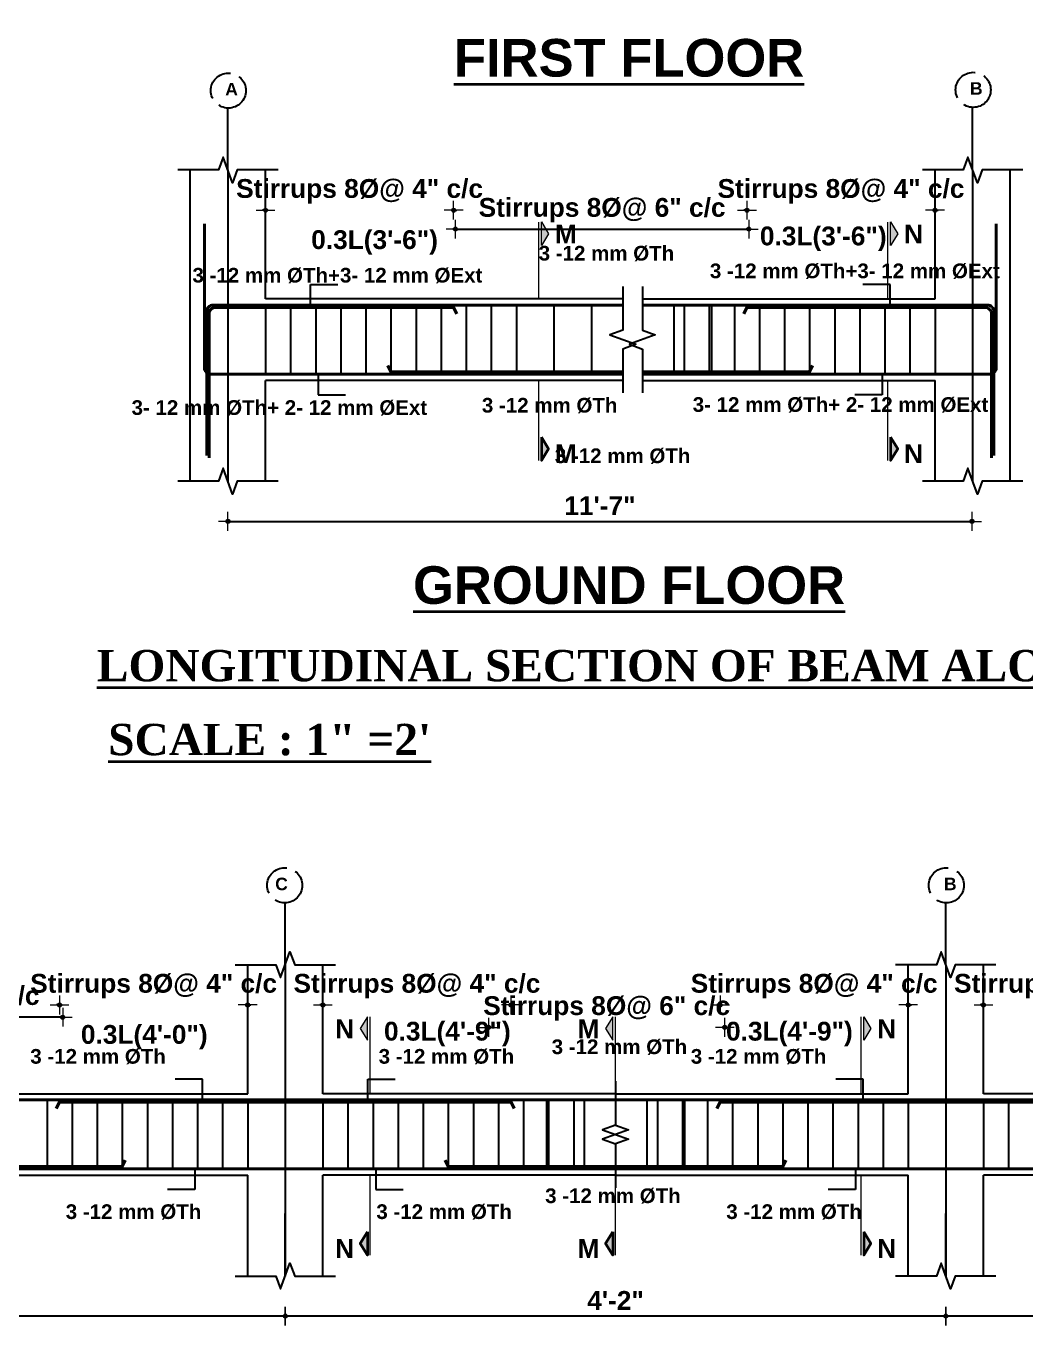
# Model space of a CAD drawing. Header units: inches. Extents: x -12071822 to 12321209, y -1222525 to 1319227.
# Drawn here: x 128722.5 to 129041.3, y 49155.5 to 49576 of the extents above; entities that cross this region are included whole.
import ezdxf
from ezdxf.enums import TextEntityAlignment as Align

# ---------------------------------------------------------------- set-up
doc = ezdxf.new("R2010")
doc.units = ezdxf.units.IN
doc.header["$MEASUREMENT"] = 0
doc.header["$PDMODE"] = 35
doc.linetypes.add('ACAD_ISO02W100', pattern=[15, 12, -3])
for name, color, linetype, lineweight in [('BAR', 5, 'Continuous', 40), ('Dimension', 130, 'Continuous', 9), ('Hatch', 9, 'Continuous', 9), ('HATCH1', 4, 'ACAD_ISO02W100', 13), ('TEXT', 255, 'Continuous', 35), ('Windows', 151, 'Continuous', 15)]:
    doc.layers.add(name, color=color, linetype=linetype, lineweight=lineweight)
doc.layers.add('STIRRUP', color=10, linetype='Continuous')
doc.styles.add('1.8 str', font='times.ttf', dxfattribs={"width": 0.8, "height": 6})
doc.styles.add('STYLE1', font='arialbd.ttf')
doc.dimstyles.new('1.4', dxfattribs={"dimscale": 0, "dimtxt": 6, "dimasz": 0.5, "dimexe": 2, "dimexo": 9, "dimgap": 2, "dimtad": 1, "dimdec": 0, "dimlfac": 0.5, "dimzin": 3, "dimdsep": 46, "dimlunit": 4, "dimtxsty": '1.8 str', "dimblk": 'DIM', "dimcen": 3, "dimdle": 3, "dimse1": 1, "dimse2": 1, "dimclrd": 256, "dimclre": 256, "dimclrt": 7, "dimadec": 1, "dimazin": 2, "dimtfac": 1, "dimtdec": 0, "dimtix": 1, "dimtofl": 0, "dimtmove": 2, "dimatfit": 3, "dimldrblk": 'ARROW', "dimfxl": 2, "dimfrac": 2, "dimtolj": 2, "dimtzin": 0, "dimarcsym": 0})

# ---------------------------------------------------------------- blocks, each defined once
blk = doc.blocks.new('DIM')
at = {"layer": 'Dimension'}
h = blk.add_hatch(color=256, dxfattribs=at)
h.paths.add_polyline_path([(0, 1.28), (0, 0), (1.28, 0, 0.414214)])
h.paths.add_polyline_path([(1.28, 0), (0, 0), (0, -1.28, 0.414214)])
h.paths.add_polyline_path([(0, 0), (-1.28, 0, 0.414214), (0, -1.28)])
h.paths.add_polyline_path([(0, 1.28, 0.414214), (-1.28, 0), (0, 0)])
for p, q in [((-6, 0), (6, 0)), ((0, 6), (0, -6))]:
    blk.add_line(p, q, dxfattribs=at)
blk.add_circle((0, 0), 1.28, dxfattribs=at)
blk = doc.blocks.new('*D2326')
at = {"layer": 'Defpoints', "color": 0, "ltscale": 10, "transparency": 16777216}
for p in [(128798.8, 49517.3), (128798.8, 49503.76), (128858.8, 49486.24)]:
    blk.add_point(p, dxfattribs=at)
at = {"layer": 'Dimension', "lineweight": -2, "ltscale": 10, "transparency": 16777216}
for p, q in [((128798.3, 49517.3), (128797.8, 49517.3)), ((128859.3, 49517.3), (128859.8, 49517.3))]:
    blk.add_line(p, q, dxfattribs=at)
at = {"layer": 'Dimension', "lineweight": -2, "ltscale": 10, "transparency": 16777216, "xscale": 0.5, "yscale": 0.5, "zscale": 0.5}
blk.add_blockref('DIM', (128798.8, 49517.3), dxfattribs=at)
at = {"layer": 'Dimension', "lineweight": -2, "ltscale": 10, "transparency": 16777216, "xscale": 0.5, "yscale": 0.5, "zscale": 0.5, "rotation": 180}
blk.add_blockref('DIM', (128858.8, 49517.3), dxfattribs=at)
at = {"layer": 'Dimension', "color": 7, "ltscale": 10, "transparency": 16777216, "insert": (128828.8, 49523.33), "char_height": 6, "attachment_point": 5, "style": 'STYLE1'}
blk.add_mtext('\\A2;Stirrups 8%%C@ 4" c/c', dxfattribs=at)
blk = doc.blocks.new('ARROW')
at = {"layer": 'Hatch'}
h = blk.add_hatch(color=256, dxfattribs=at)
h.dxf.hatch_style = 1
h.paths.add_polyline_path([(12191115.76, -1270860.08), (12191485.38, -1270660.08), (12191115.76, -1270660.08)])
for p, q in [((12191115.76, -1270860.08), (12191115.76, -1270060.08)), ((12191015.76, -1270160.08), (12196382.95, -1270160.08)), ((12191485.38, -1270660.08), (12190746.15, -1270660.08)), ((12190746.15, -1270660.08), (12191115.76, -1270860.08)), ((12191485.38, -1270660.08), (12191115.76, -1270860.08))]:
    blk.add_line(p, q, dxfattribs=at)
blk = doc.blocks.new('*D2327')
at = {"layer": 'Defpoints', "color": 0, "ltscale": 10, "transparency": 16777216}
for p in [(129012.36, 49517.3), (129012.36, 49503.76), (128952.36, 49486.24)]:
    blk.add_point(p, dxfattribs=at)
at = {"layer": 'Dimension', "lineweight": -2, "ltscale": 10, "transparency": 16777216}
for p, q in [((128951.86, 49517.3), (128951.36, 49517.3)), ((129012.86, 49517.3), (129013.36, 49517.3))]:
    blk.add_line(p, q, dxfattribs=at)
at = {"layer": 'Dimension', "lineweight": -2, "ltscale": 10, "transparency": 16777216, "xscale": 0.5, "yscale": 0.5, "zscale": 0.5}
blk.add_blockref('DIM', (128952.36, 49517.3), dxfattribs=at)
at = {"layer": 'Dimension', "lineweight": -2, "ltscale": 10, "transparency": 16777216, "xscale": 0.5, "yscale": 0.5, "zscale": 0.5, "rotation": 180}
blk.add_blockref('DIM', (129012.36, 49517.3), dxfattribs=at)
at = {"layer": 'Dimension', "color": 7, "ltscale": 10, "transparency": 16777216, "insert": (128982.36, 49523.33), "char_height": 6, "attachment_point": 5, "style": 'STYLE1'}
blk.add_mtext('\\A2;Stirrups 8%%C@ 4" c/c', dxfattribs=at)
blk = doc.blocks.new('*D2328')
at = {"layer": 'Defpoints', "color": 0, "ltscale": 10, "transparency": 16777216}
for p in [(128952.95, 49511.27), (128859.38, 49479.84), (128952.95, 49479.84)]:
    blk.add_point(p, dxfattribs=at)
at = {"layer": 'Dimension', "lineweight": -2, "ltscale": 10, "transparency": 16777216}
blk.add_line((128859.88, 49511.27), (128952.45, 49511.27), dxfattribs=at)
at = {"layer": 'Dimension', "lineweight": -2, "ltscale": 10, "transparency": 16777216, "xscale": 0.5, "yscale": 0.5, "zscale": 0.5, "rotation": 180}
blk.add_blockref('DIM', (128859.38, 49511.27), dxfattribs=at)
at = {"layer": 'Dimension', "lineweight": -2, "ltscale": 10, "transparency": 16777216, "xscale": 0.5, "yscale": 0.5, "zscale": 0.5}
blk.add_blockref('DIM', (128952.95, 49511.27), dxfattribs=at)
at = {"layer": 'Dimension', "color": 7, "ltscale": 10, "transparency": 16777216, "insert": (128906.16, 49517.29), "char_height": 6, "attachment_point": 5, "style": 'STYLE1'}
blk.add_mtext('\\A2;Stirrups 8%%C@ 6" c/c', dxfattribs=at)
blk = doc.blocks.new('*D2329')
at = {"layer": 'Defpoints', "color": 0, "ltscale": 10, "transparency": 16777216}
for p in [(128786.8, 49430.8), (129024.15, 49430.8), (129024.15, 49417.99)]:
    blk.add_point(p, dxfattribs=at)
at = {"layer": 'Dimension', "lineweight": -2, "ltscale": 10, "transparency": 16777216}
blk.add_line((128787.3, 49417.99), (129023.65, 49417.99), dxfattribs=at)
at = {"layer": 'Dimension', "lineweight": -2, "ltscale": 10, "transparency": 16777216, "xscale": 0.5, "yscale": 0.5, "zscale": 0.5, "rotation": 180}
blk.add_blockref('DIM', (128786.8, 49417.99), dxfattribs=at)
at = {"layer": 'Dimension', "lineweight": -2, "ltscale": 10, "transparency": 16777216, "xscale": 0.5, "yscale": 0.5, "zscale": 0.5}
blk.add_blockref('DIM', (129024.15, 49417.99), dxfattribs=at)
at = {"layer": 'Dimension', "color": 7, "ltscale": 10, "transparency": 16777216, "insert": (128905.47, 49423), "char_height": 6, "attachment_point": 5, "style": 'STYLE1'}
blk.add_mtext('\\A2;11\'-7"', dxfattribs=at)
blk = doc.blocks.new('*D3080')
at = {"layer": 'Defpoints', "color": 0, "ltscale": 10, "transparency": 16777216}
for p in [(128817.1, 49263.62), (128817.1, 49250.08), (128877.1, 49232.56)]:
    blk.add_point(p, dxfattribs=at)
at = {"layer": 'Dimension', "lineweight": -2, "ltscale": 10, "transparency": 16777216}
for p, q in [((128816.6, 49263.62), (128816.1, 49263.62)), ((128877.6, 49263.62), (128878.1, 49263.62))]:
    blk.add_line(p, q, dxfattribs=at)
at = {"layer": 'Dimension', "lineweight": -2, "ltscale": 10, "transparency": 16777216, "xscale": 0.5, "yscale": 0.5, "zscale": 0.5}
blk.add_blockref('DIM', (128817.1, 49263.62), dxfattribs=at)
at = {"layer": 'Dimension', "lineweight": -2, "ltscale": 10, "transparency": 16777216, "xscale": 0.5, "yscale": 0.5, "zscale": 0.5, "rotation": 180}
blk.add_blockref('DIM', (128877.1, 49263.62), dxfattribs=at)
at = {"layer": 'Dimension', "color": 7, "ltscale": 10, "transparency": 16777216, "insert": (128847.1, 49269.64), "char_height": 6, "attachment_point": 5, "style": 'STYLE1'}
blk.add_mtext('\\A2;Stirrups 8%%C@ 4" c/c', dxfattribs=at)
blk = doc.blocks.new('*D3081')
at = {"layer": 'Defpoints', "color": 0, "ltscale": 10, "transparency": 16777216}
for p in [(128793.1, 49263.62), (128793.1, 49250.08), (128733.1, 49232.56)]:
    blk.add_point(p, dxfattribs=at)
at = {"layer": 'Dimension', "lineweight": -2, "ltscale": 10, "transparency": 16777216}
for p, q in [((128732.6, 49263.62), (128732.1, 49263.62)), ((128793.6, 49263.62), (128794.1, 49263.62))]:
    blk.add_line(p, q, dxfattribs=at)
at = {"layer": 'Dimension', "lineweight": -2, "ltscale": 10, "transparency": 16777216, "xscale": 0.5, "yscale": 0.5, "zscale": 0.5}
blk.add_blockref('DIM', (128733.1, 49263.62), dxfattribs=at)
at = {"layer": 'Dimension', "lineweight": -2, "ltscale": 10, "transparency": 16777216, "xscale": 0.5, "yscale": 0.5, "zscale": 0.5, "rotation": 180}
blk.add_blockref('DIM', (128793.1, 49263.62), dxfattribs=at)
at = {"layer": 'Dimension', "color": 7, "ltscale": 10, "transparency": 16777216, "insert": (128763.1, 49269.64), "char_height": 6, "attachment_point": 5, "style": 'STYLE1'}
blk.add_mtext('\\A2;Stirrups 8%%C@ 4" c/c', dxfattribs=at)
blk = doc.blocks.new('*D3083')
at = {"layer": 'Defpoints', "color": 0, "ltscale": 10, "transparency": 16777216}
for p in [(128640.54, 49259.71), (128640.54, 49228.28), (128734.11, 49228.28)]:
    blk.add_point(p, dxfattribs=at)
at = {"layer": 'Dimension', "lineweight": -2, "ltscale": 10, "transparency": 16777216}
blk.add_line((128733.61, 49259.71), (128641.04, 49259.71), dxfattribs=at)
at = {"layer": 'Dimension', "lineweight": -2, "ltscale": 10, "transparency": 16777216, "xscale": 0.5, "yscale": 0.5, "zscale": 0.5, "rotation": 180}
blk.add_blockref('DIM', (128640.54, 49259.71), dxfattribs=at)
at = {"layer": 'Dimension', "lineweight": -2, "ltscale": 10, "transparency": 16777216, "xscale": 0.5, "yscale": 0.5, "zscale": 0.5}
blk.add_blockref('DIM', (128734.11, 49259.71), dxfattribs=at)
at = {"layer": 'Dimension', "color": 7, "ltscale": 10, "transparency": 16777216, "insert": (128687.32, 49265.73), "char_height": 6, "attachment_point": 5, "style": 'STYLE1'}
blk.add_mtext('\\A2;Stirrups 8%%C@ 6" c/c', dxfattribs=at)
blk = doc.blocks.new('*D3084')
at = {"layer": 'Defpoints', "color": 0, "ltscale": 10, "transparency": 16777216}
for p in [(128805.1, 49177.12), (129015.8, 49177.12), (128805.1, 49164.31)]:
    blk.add_point(p, dxfattribs=at)
at = {"layer": 'Dimension', "lineweight": -2, "ltscale": 10, "transparency": 16777216}
blk.add_line((129015.3, 49164.31), (128805.6, 49164.31), dxfattribs=at)
at = {"layer": 'Dimension', "lineweight": -2, "ltscale": 10, "transparency": 16777216, "xscale": 0.5, "yscale": 0.5, "zscale": 0.5, "rotation": 180}
blk.add_blockref('DIM', (128805.1, 49164.31), dxfattribs=at)
at = {"layer": 'Dimension', "lineweight": -2, "ltscale": 10, "transparency": 16777216, "xscale": 0.5, "yscale": 0.5, "zscale": 0.5}
blk.add_blockref('DIM', (129015.8, 49164.31), dxfattribs=at)
at = {"layer": 'Dimension', "color": 7, "ltscale": 10, "transparency": 16777216, "insert": (128910.45, 49169.32), "char_height": 6, "attachment_point": 5, "style": 'STYLE1'}
blk.add_mtext('\\A2;4\'-2"', dxfattribs=at)
blk = doc.blocks.new('*D3085')
at = {"layer": 'Defpoints', "color": 0, "ltscale": 10, "transparency": 16777216}
for p in [(128567.75, 49177.12), (128805.1, 49177.12), (128567.75, 49164.31)]:
    blk.add_point(p, dxfattribs=at)
at = {"layer": 'Dimension', "lineweight": -2, "ltscale": 10, "transparency": 16777216}
blk.add_line((128804.6, 49164.31), (128568.25, 49164.31), dxfattribs=at)
at = {"layer": 'Dimension', "lineweight": -2, "ltscale": 10, "transparency": 16777216, "xscale": 0.5, "yscale": 0.5, "zscale": 0.5, "rotation": 180}
blk.add_blockref('DIM', (128567.75, 49164.31), dxfattribs=at)
at = {"layer": 'Dimension', "lineweight": -2, "ltscale": 10, "transparency": 16777216, "xscale": 0.5, "yscale": 0.5, "zscale": 0.5}
blk.add_blockref('DIM', (128805.1, 49164.31), dxfattribs=at)
at = {"layer": 'Dimension', "color": 7, "ltscale": 10, "transparency": 16777216, "insert": (128686.42, 49169.37), "char_height": 6, "attachment_point": 5, "style": 'STYLE1'}
blk.add_mtext('\\A2;6\'-5"', dxfattribs=at)
blk = doc.blocks.new('*D3087')
at = {"layer": 'Defpoints', "color": 0, "ltscale": 10, "transparency": 16777216}
for p in [(129015.8, 49177.12), (129273.02, 49177.12), (129015.8, 49164.31)]:
    blk.add_point(p, dxfattribs=at)
at = {"layer": 'Dimension', "lineweight": -2, "ltscale": 10, "transparency": 16777216}
blk.add_line((129272.52, 49164.31), (129016.3, 49164.31), dxfattribs=at)
at = {"layer": 'Dimension', "lineweight": -2, "ltscale": 10, "transparency": 16777216, "xscale": 0.5, "yscale": 0.5, "zscale": 0.5, "rotation": 180}
blk.add_blockref('DIM', (129015.8, 49164.31), dxfattribs=at)
at = {"layer": 'Dimension', "lineweight": -2, "ltscale": 10, "transparency": 16777216, "xscale": 0.5, "yscale": 0.5, "zscale": 0.5}
blk.add_blockref('DIM', (129273.02, 49164.31), dxfattribs=at)
at = {"layer": 'Dimension', "color": 7, "ltscale": 10, "transparency": 16777216, "insert": (129144.41, 49169.38), "char_height": 6, "attachment_point": 5, "style": 'STYLE1'}
blk.add_mtext('\\A2;9\'-3"', dxfattribs=at)
blk = doc.blocks.new('*D3088')
at = {"layer": 'Defpoints', "color": 0, "ltscale": 10, "transparency": 16777216}
for p in [(128945.29, 49256.49), (128869.94, 49239.94), (128945.29, 49225.43)]:
    blk.add_point(p, dxfattribs=at)
at = {"layer": 'Dimension', "lineweight": -2, "ltscale": 10, "transparency": 16777216}
for p, q in [((128869.44, 49256.49), (128868.94, 49256.49)), ((128945.79, 49256.49), (128946.29, 49256.49))]:
    blk.add_line(p, q, dxfattribs=at)
at = {"layer": 'Dimension', "lineweight": -2, "ltscale": 10, "transparency": 16777216, "xscale": 0.5, "yscale": 0.5, "zscale": 0.5}
blk.add_blockref('DIM', (128869.94, 49256.49), dxfattribs=at)
at = {"layer": 'Dimension', "lineweight": -2, "ltscale": 10, "transparency": 16777216, "xscale": 0.5, "yscale": 0.5, "zscale": 0.5, "rotation": 180}
blk.add_blockref('DIM', (128945.29, 49256.49), dxfattribs=at)
at = {"layer": 'Dimension', "color": 7, "ltscale": 10, "transparency": 16777216, "insert": (128907.61, 49262.51), "char_height": 6, "attachment_point": 5, "style": 'STYLE1'}
blk.add_mtext('\\A2;Stirrups 8%%C@ 6" c/c', dxfattribs=at)
blk = doc.blocks.new('*D3089')
at = {"layer": 'Defpoints', "color": 0, "ltscale": 10, "transparency": 16777216}
for p in [(129003.8, 49263.62), (129003.8, 49250.08), (128943.8, 49232.56)]:
    blk.add_point(p, dxfattribs=at)
at = {"layer": 'Dimension', "lineweight": -2, "ltscale": 10, "transparency": 16777216}
for p, q in [((128943.3, 49263.62), (128942.8, 49263.62)), ((129004.3, 49263.62), (129004.8, 49263.62))]:
    blk.add_line(p, q, dxfattribs=at)
at = {"layer": 'Dimension', "lineweight": -2, "ltscale": 10, "transparency": 16777216, "xscale": 0.5, "yscale": 0.5, "zscale": 0.5}
blk.add_blockref('DIM', (128943.8, 49263.62), dxfattribs=at)
at = {"layer": 'Dimension', "lineweight": -2, "ltscale": 10, "transparency": 16777216, "xscale": 0.5, "yscale": 0.5, "zscale": 0.5, "rotation": 180}
blk.add_blockref('DIM', (129003.8, 49263.62), dxfattribs=at)
at = {"layer": 'Dimension', "color": 7, "ltscale": 10, "transparency": 16777216, "insert": (128973.8, 49269.64), "char_height": 6, "attachment_point": 5, "style": 'STYLE1'}
blk.add_mtext('\\A2;Stirrups 8%%C@ 4" c/c', dxfattribs=at)
blk = doc.blocks.new('*D3090')
at = {"layer": 'Defpoints', "color": 0, "ltscale": 10, "transparency": 16777216}
for p in [(129027.8, 49263.62), (129027.8, 49250.08), (129087.8, 49232.56)]:
    blk.add_point(p, dxfattribs=at)
at = {"layer": 'Dimension', "lineweight": -2, "ltscale": 10, "transparency": 16777216}
for p, q in [((129027.3, 49263.62), (129026.8, 49263.62)), ((129088.3, 49263.62), (129088.8, 49263.62))]:
    blk.add_line(p, q, dxfattribs=at)
at = {"layer": 'Dimension', "lineweight": -2, "ltscale": 10, "transparency": 16777216, "xscale": 0.5, "yscale": 0.5, "zscale": 0.5}
blk.add_blockref('DIM', (129027.8, 49263.62), dxfattribs=at)
at = {"layer": 'Dimension', "lineweight": -2, "ltscale": 10, "transparency": 16777216, "xscale": 0.5, "yscale": 0.5, "zscale": 0.5, "rotation": 180}
blk.add_blockref('DIM', (129087.8, 49263.62), dxfattribs=at)
at = {"layer": 'Dimension', "color": 7, "ltscale": 10, "transparency": 16777216, "insert": (129057.8, 49269.64), "char_height": 6, "attachment_point": 5, "style": 'STYLE1'}
blk.add_mtext('\\A2;Stirrups 8%%C@ 4" c/c', dxfattribs=at)

msp = doc.modelspace()

# ---------------------------------------------------------------- hatches: boundary and pattern name
at = {"layer": 'TEXT', "ltscale": 10}
for points in [[(128886.78, 49513.54), (128886.78, 49506.04), (128889.09, 49509.79)], [(128998.16, 49513.54), (128998.16, 49506.04), (129000.47, 49509.79)], [(128886.78, 49437.4), (128886.78, 49444.9), (128889.09, 49441.15)], [(128998.16, 49437.4), (128998.16, 49444.9), (129000.47, 49441.15)], [(128831.3, 49259.86), (128831.3, 49252.36), (128828.99, 49256.11)], [(128909.59, 49259.86), (128909.59, 49252.36), (128907.28, 49256.11)], [(128989.6, 49259.86), (128989.6, 49252.36), (128991.91, 49256.11)], [(128831.3, 49183.72), (128831.3, 49191.22), (128828.99, 49187.47)], [(128909.59, 49183.72), (128909.59, 49191.22), (128907.28, 49187.47)], [(128989.6, 49183.72), (128989.6, 49191.22), (128991.91, 49187.47)]]:
    msp.add_hatch(color=256, dxfattribs=at).paths.add_polyline_path(points)

# ---------------------------------------------------------------- linework, layer by layer
for p, q in [((128786.8, 49530.16), (128786.8, 49550.11)), ((129024.36, 49530.16), (129024.36, 49550.11)), ((128786.8, 49530.16), (128786.8, 49430.8)), ((129024.36, 49530.16), (129024.36, 49430.8)), ((128805.1, 49276.48), (128805.1, 49296.43)), ((129015.8, 49276.48), (129015.8, 49296.43)), ((128805.1, 49276.48), (128805.1, 49177.12)), ((129015.8, 49276.48), (129015.8, 49177.12)), ((128805.1, 49177.12), (128805.1, 49197.07)), ((129015.8, 49177.12), (129015.8, 49197.07))]:
    msp.add_line(p, q)
at = {"ltscale": 10}
for p, q in [((128774.8, 49430.8), (128774.8, 49530.16)), ((128798.8, 49488.99), (128798.8, 49530.16)), ((129012.36, 49488.99), (129012.36, 49530.16)), ((129036.36, 49486.24), (129036.36, 49530.16)), ((128912.8, 49488.99), (128798.8, 49488.99)), ((128919.01, 49488.99), (129012.36, 49488.99)), ((129036.36, 49430.8), (129036.36, 49486.24)), ((128912.8, 49462.99), (128798.8, 49462.99)), ((128798.8, 49430.8), (128798.8, 49462.99)), ((128919.01, 49462.99), (129012.36, 49462.99)), ((129012.36, 49430.8), (129012.36, 49462.99)), ((128793.1, 49235.31), (128793.1, 49276.48)), ((128817.1, 49235.31), (128817.1, 49276.48)), ((129003.8, 49235.31), (129003.8, 49276.48)), ((129027.8, 49235.31), (129027.8, 49276.48)), ((128679.1, 49235.31), (128793.1, 49235.31)), ((128910.45, 49235.31), (128817.1, 49235.31)), ((128910.45, 49235.31), (129003.8, 49235.31)), ((129141.8, 49235.31), (129027.8, 49235.31)), ((128679.1, 49209.31), (128793.1, 49209.31)), ((128793.1, 49177.12), (128793.1, 49209.31)), ((128910.45, 49209.31), (128817.1, 49209.31)), ((128817.1, 49177.12), (128817.1, 49209.31)), ((128910.45, 49209.31), (129003.8, 49209.31)), ((129003.8, 49177.12), (129003.8, 49209.31)), ((129141.8, 49209.31), (129027.8, 49209.31)), ((129027.8, 49177.12), (129027.8, 49209.31))]:
    msp.add_line(p, q, dxfattribs=at)
at = {"linetype": 'Continuous', "ltscale": 10}
for points in [[(128802.8, 49530.16), (128789.8, 49530.16), (128788.3, 49526.04), (128785.3, 49534.28), (128783.8, 49530.16), (128770.8, 49530.16)], [(129040.36, 49530.16), (129027.36, 49530.16), (129025.86, 49526.04), (129022.86, 49534.28), (129021.36, 49530.16), (129008.36, 49530.16)], [(128912.8, 49492.99), (128912.8, 49478.99), (128908.67, 49477.49), (128916.92, 49474.49), (128912.8, 49472.99), (128912.8, 49458.99)], [(128912.8, 49492.99), (128912.8, 49478.99), (128908.67, 49477.49), (128916.92, 49474.49), (128912.8, 49472.99), (128912.8, 49458.99)], [(128919.01, 49492.99), (128919.01, 49478.99), (128923.13, 49477.49), (128914.89, 49474.49), (128919.01, 49472.99), (128919.01, 49458.99)], [(128919.01, 49492.99), (128919.01, 49478.99), (128923.13, 49477.49), (128914.89, 49474.49), (128919.01, 49472.99), (128919.01, 49458.99)], [(128802.8, 49430.8), (128789.8, 49430.8), (128788.3, 49426.68), (128785.3, 49434.92), (128783.8, 49430.8), (128770.8, 49430.8)], [(129040.36, 49430.8), (129027.36, 49430.8), (129025.86, 49426.68), (129022.86, 49434.92), (129021.36, 49430.8), (129008.36, 49430.8)], [(128789.1, 49276.48), (128802.1, 49276.48), (128803.6, 49272.36), (128806.6, 49280.6), (128808.1, 49276.48), (128821.1, 49276.48)], [(129031.8, 49276.48), (129018.8, 49276.48), (129017.3, 49272.36), (129014.3, 49280.6), (129012.8, 49276.48), (128999.8, 49276.48)], [(128910.45, 49239.31), (128910.45, 49225.31), (128906.33, 49223.81), (128914.57, 49220.81), (128910.45, 49219.31), (128910.45, 49205.31)], [(128910.45, 49239.31), (128910.45, 49225.31), (128906.33, 49223.81), (128914.57, 49220.81), (128910.45, 49219.31), (128910.45, 49205.31)], [(128910.45, 49239.31), (128910.45, 49225.31), (128914.57, 49223.81), (128906.33, 49220.81), (128910.45, 49219.31), (128910.45, 49205.31)], [(128910.45, 49239.31), (128910.45, 49225.31), (128914.57, 49223.81), (128906.33, 49220.81), (128910.45, 49219.31), (128910.45, 49205.31)], [(128789.1, 49177.12), (128802.1, 49177.12), (128803.6, 49173), (128806.6, 49181.24), (128808.1, 49177.12), (128821.1, 49177.12)], [(129031.8, 49177.12), (129018.8, 49177.12), (129017.3, 49173), (129014.3, 49181.24), (129012.8, 49177.12), (128999.8, 49177.12)]]:
    msp.add_lwpolyline(points, dxfattribs=at)
at = {"layer": 'BAR', "ltscale": 10}
for p, q in [((128786.8, 49486.99), (128782.06, 49486.99)), ((128786.8, 49486.99), (128912.8, 49486.99)), ((129024.36, 49486.99), (128919.01, 49486.99)), ((128786.8, 49464.99), (128780.8, 49464.99)), ((128786.8, 49464.99), (128912.8, 49464.99)), ((129024.36, 49464.99), (128919.01, 49464.99)), ((128805.1, 49233.31), (128679.1, 49233.31)), ((128805.1, 49233.31), (128910.45, 49233.31)), ((129015.8, 49233.31), (128910.45, 49233.31)), ((129015.8, 49233.31), (129141.8, 49233.31)), ((128805.1, 49211.31), (128679.1, 49211.31)), ((128805.1, 49211.31), (128910.45, 49211.31)), ((129015.8, 49211.31), (128910.45, 49211.31)), ((129015.8, 49211.31), (129141.8, 49211.31))]:
    msp.add_line(p, q, dxfattribs=at)
for points in [[(128798.8, 49464.99), (128781.31, 49464.99, -0.414214), (128779.3, 49467.01), (128779.3, 49512.99)], [(129012.36, 49464.99), (129029.85, 49464.99, 0.414214), (129031.86, 49467.01), (129031.86, 49512.99)], [(128780.05, 49438.99), (128780.05, 49484.98, -0.414214), (128782.06, 49486.99), (128798.8, 49486.99)], [(128780.8, 49438.24), (128780.8, 49484.23, -0.414214), (128782.81, 49486.24), (128798.8, 49486.24)], [(129031.11, 49438.99), (129031.11, 49484.98, 0.414214), (129029.1, 49486.99), (129012.36, 49486.99)], [(129030.36, 49438.24), (129030.36, 49484.23, 0.414214), (129028.35, 49486.24), (129012.36, 49486.24)]]:
    msp.add_lwpolyline(points, format="xyb", dxfattribs=at)
for points in [[(128782.81, 49486.24), (128786.8, 49486.24)], [(128859.84, 49484.24), (128858.8, 49486.24), (128786.8, 49486.24)], [(128951.32, 49484.24), (128952.36, 49486.24), (129024.36, 49486.24)], [(128837.84, 49467.74), (128838.8, 49465.74), (128912.8, 49465.74)], [(128973.32, 49467.74), (128972.36, 49465.74), (128919.01, 49465.74)], [(128732.06, 49230.56), (128733.1, 49232.56), (128805.1, 49232.56)], [(128878.14, 49230.56), (128877.1, 49232.56), (128805.1, 49232.56)], [(128942.76, 49230.56), (128943.8, 49232.56), (129015.8, 49232.56)], [(129088.85, 49230.56), (129087.8, 49232.56), (129015.8, 49232.56)], [(128754.05, 49214.06), (128753.1, 49212.06), (128679.1, 49212.06)], [(128856.14, 49214.06), (128857.1, 49212.06), (128910.45, 49212.06)], [(128964.76, 49214.06), (128963.8, 49212.06), (128910.45, 49212.06)]]:
    msp.add_lwpolyline(points, dxfattribs=at)
at = {"layer": 'Dimension', "ltscale": 10}
for p, q in [((128885.93, 49488.99), (128885.93, 49513.49)), ((128997.31, 49488.99), (128997.31, 49513.49)), ((128885.93, 49437.45), (128885.93, 49462.99)), ((128997.31, 49437.45), (128997.31, 49462.99)), ((128832.16, 49235.31), (128832.16, 49259.81)), ((128910.45, 49235.31), (128910.45, 49259.81)), ((128988.75, 49235.31), (128988.75, 49259.81)), ((128832.16, 49183.77), (128832.16, 49209.31)), ((128910.45, 49183.77), (128910.45, 49209.31)), ((128988.75, 49183.77), (128988.75, 49209.31))]:
    msp.add_line(p, q, dxfattribs=at)
for points in [[(128886.78, 49506.04), (128886.78, 49513.54), (128889.09, 49509.79), (128886.78, 49506.04)], [(128998.16, 49506.04), (128998.16, 49513.54), (129000.47, 49509.79), (128998.16, 49506.04)], [(128831.3, 49252.36), (128831.3, 49259.86), (128828.99, 49256.11), (128831.3, 49252.36)], [(128909.59, 49252.36), (128909.59, 49259.86), (128907.28, 49256.11), (128909.59, 49252.36)], [(128989.6, 49252.36), (128989.6, 49259.86), (128991.91, 49256.11), (128989.6, 49252.36)]]:
    msp.add_lwpolyline(points, dxfattribs=at)
at = {"layer": 'HATCH1', "lineweight": 25}
for centre in [(128786.96, 49555.49), (129024.53, 49555.71), (128804.93, 49301.81), (129015.97, 49301.81)]:
    msp.add_circle(centre, 5.6, dxfattribs=at)
at = {"layer": 'STIRRUP'}
for p, q in [((128798.8, 49487.39), (128798.8, 49464.59)), ((128806.8, 49487.39), (128806.8, 49464.59)), ((128814.8, 49487.39), (128814.8, 49464.59)), ((128822.8, 49487.39), (128822.8, 49464.59)), ((128830.8, 49487.39), (128830.8, 49464.59)), ((128838.8, 49487.39), (128838.8, 49464.59)), ((128846.8, 49487.39), (128846.8, 49464.59)), ((128854.8, 49487.39), (128854.8, 49464.59)), ((128862.8, 49487.39), (128862.8, 49464.59)), ((128870.8, 49487.39), (128870.8, 49464.59)), ((128878.8, 49487.39), (128878.8, 49464.59)), ((128890.8, 49487.39), (128890.8, 49464.59)), ((128902.8, 49487.39), (128902.8, 49464.59)), ((128929.01, 49487.39), (128929.01, 49464.59)), ((128932.36, 49487.39), (128932.36, 49464.59)), ((128940.36, 49487.39), (128940.36, 49464.59)), ((128941.01, 49487.39), (128941.01, 49464.59)), ((128948.36, 49487.39), (128948.36, 49464.59)), ((128956.36, 49487.39), (128956.36, 49464.59)), ((128964.36, 49487.39), (128964.36, 49464.59)), ((128972.36, 49487.39), (128972.36, 49464.59)), ((128980.36, 49487.39), (128980.36, 49464.59)), ((128988.36, 49487.39), (128988.36, 49464.59)), ((128996.36, 49487.39), (128996.36, 49464.59)), ((129004.36, 49487.39), (129004.36, 49464.59)), ((129012.36, 49487.39), (129012.36, 49464.59)), ((128729.1, 49233.71), (128729.1, 49210.91)), ((128737.1, 49233.71), (128737.1, 49210.91)), ((128745.1, 49233.71), (128745.1, 49210.91)), ((128753.1, 49233.71), (128753.1, 49210.91)), ((128761.1, 49233.71), (128761.1, 49210.91)), ((128769.1, 49233.71), (128769.1, 49210.91)), ((128777.1, 49233.71), (128777.1, 49210.91)), ((128785.1, 49233.71), (128785.1, 49210.91)), ((128793.1, 49233.71), (128793.1, 49210.91)), ((128817.1, 49233.71), (128817.1, 49210.91)), ((128825.1, 49233.71), (128825.1, 49210.91)), ((128833.1, 49233.71), (128833.1, 49210.91)), ((128841.1, 49233.71), (128841.1, 49210.91)), ((128849.1, 49233.71), (128849.1, 49210.91)), ((128857.1, 49233.71), (128857.1, 49210.91)), ((128865.1, 49233.71), (128865.1, 49210.91)), ((128873.1, 49233.71), (128873.1, 49210.91)), ((128881.1, 49233.71), (128881.1, 49210.91)), ((128888.45, 49233.71), (128888.45, 49210.91)), ((128889.1, 49233.71), (128889.1, 49210.91)), ((128897.1, 49233.71), (128897.1, 49210.91)), ((128900.45, 49233.71), (128900.45, 49210.91)), ((128920.45, 49233.71), (128920.45, 49210.91)), ((128923.8, 49233.71), (128923.8, 49210.91)), ((128931.8, 49233.71), (128931.8, 49210.91)), ((128932.45, 49233.71), (128932.45, 49210.91)), ((128939.8, 49233.71), (128939.8, 49210.91)), ((128947.8, 49233.71), (128947.8, 49210.91)), ((128955.8, 49233.71), (128955.8, 49210.91)), ((128963.8, 49233.71), (128963.8, 49210.91)), ((128971.8, 49233.71), (128971.8, 49210.91)), ((128979.8, 49233.71), (128979.8, 49210.91)), ((128987.8, 49233.71), (128987.8, 49210.91)), ((128995.8, 49233.71), (128995.8, 49210.91)), ((129003.8, 49233.71), (129003.8, 49210.91)), ((129027.8, 49233.71), (129027.8, 49210.91)), ((129035.8, 49233.71), (129035.8, 49210.91))]:
    msp.add_line(p, q, dxfattribs=at)
at = {"layer": 'TEXT', "ltscale": 10}
for points in [[(128886.78, 49444.9), (128886.78, 49437.4), (128889.09, 49441.15), (128886.78, 49444.9)], [(128998.16, 49444.9), (128998.16, 49437.4), (129000.47, 49441.15), (128998.16, 49444.9)], [(128831.3, 49191.22), (128831.3, 49183.72), (128828.99, 49187.47), (128831.3, 49191.22)], [(128909.59, 49191.22), (128909.59, 49183.72), (128907.28, 49187.47), (128909.59, 49191.22)], [(128989.6, 49191.22), (128989.6, 49183.72), (128991.91, 49187.47), (128989.6, 49191.22)]]:
    msp.add_lwpolyline(points, dxfattribs=at)
at = {"layer": 'Windows'}
msp.add_circle((127888.68, 49173.51), 6257.09, dxfattribs=at)

# ---------------------------------------------------------------- texts
at = {"layer": 'HATCH1', "lineweight": 25, "style": 'STYLE1'}
for s, p in [('A', (128785.94, 49553.94)), ('B', (129023.5, 49554.16)), ('C', (128801.87, 49300.26)), ('B', (129015.2, 49300.26))]:
    msp.add_text(s, height=4, dxfattribs=at).set_placement(p)
at = {"layer": 'TEXT', "style": 'STYLE1'}
for s, p in [('%%UFIRST FLOOR', (128914.76, 49565.95)), ('%%UGROUND FLOOR', (128914.76, 49397.65))]:
    msp.add_text(s, height=12, dxfattribs=at).set_placement(p, align=Align.MIDDLE_CENTER)
for s, p in [('0.3L(3\'-6")', (128813.36, 49504.91)), ('0.3L(3\'-6")', (128956.49, 49506.08)), ('0.3L(4\'-0")', (128739.9, 49251.23)), ('0.3L(4\'-9")', (128836.58, 49252.26)), ('0.3L(4\'-9")', (128945.69, 49252.26))]:
    msp.add_text(s, height=6, dxfattribs=at).set_placement(p)
at = {"layer": 'TEXT', "ltscale": 10, "style": 'STYLE1'}
for s, height, p in [('M', 6, (128891.09, 49506.7)), ('N', 6, (129002.46, 49506.7)), ('3 -12 mm %%CTh ', 4.68, (128885.93, 49501.24)), ('3 -12 mm %%CTh+3- 12 mm %%CExt', 4.68, (128940.55, 49495.6)), ('3 -12 mm %%CTh+3- 12 mm %%CExt', 4.68, (128940.55, 49495.6)), ('3 -12 mm %%CTh+3- 12 mm %%CExt', 4.68, (128775.5, 49494.22)), ('3- 12 mm %%CTh+ 2- 12 mm %%CExt', 4.68, (128756.07, 49451.97)), ('3 -12 mm %%CTh ', 4.68, (128867.82, 49452.71)), ('3- 12 mm %%CTh+ 2- 12 mm %%CExt', 4.68, (128935.07, 49452.94)), ('3 -12 mm %%CTh ', 4.68, (128891.09, 49436.58)), ('M', 6, (128891.09, 49436.58)), ('N', 6, (129002.46, 49436.58)), ('N', 6, (128820.99, 49253.02)), ('M', 6, (128898.32, 49253.02)), ('N', 6, (128993.9, 49253.02)), ('3 -12 mm %%CTh ', 4.68, (128890.08, 49247.95)), ('3 -12 mm %%CTh ', 4.68, (128888, 49200.4)), ('N', 6, (128820.99, 49182.9)), ('M', 6, (128898.32, 49182.9)), ('N', 6, (128993.9, 49182.9))]:
    msp.add_text(s, height=height, dxfattribs=at).set_placement(p)
at = {"layer": 'TEXT', "char_height": 10, "width": 450.6233, "attachment_point": 1, "style": 'STYLE1'}
for s, insert in [('{\\fTimes New Roman|b1|i0|c0|p18;\\LLONGITUDINAL SECTION OF BEAM ALONG  2-2}', (128745.01, 49376.94)), ('{\\fTimes New Roman|b1|i0|c0|p18;\\LSCALE : 1" =2\'}', (128748.61, 49353.36))]:
    msp.add_mtext(s, dxfattribs=dict(at, insert=insert))
at = {"layer": 'TEXT', "ltscale": 10, "char_height": 4.68, "attachment_point": 1, "style": 'STYLE1'}
for s, width, insert in [('3 -12 mm %%CTh ', 51.4226, (128723.76, 49249.57)), ('3 -12 mm %%CTh ', 53.0695, (128834.88, 49249.57)), ('3 -12 mm %%CTh ', 51.4226, (128934.46, 49249.57)), ('3 -12 mm %%CTh ', 52.0465, (128735.07, 49200)), ('3 -12 mm %%CTh ', 53.0695, (128834.15, 49200)), ('3 -12 mm %%CTh', 52.0465, (128945.77, 49200))]:
    msp.add_mtext_dynamic_manual_height_columns(s, width=width, gutter_width=1, heights=[0], dxfattribs=dict(at, insert=insert))

# ---------------------------------------------------------------- dimensions: what is measured, and where the dimension line sits
at = {"layer": 'Dimension', "ltscale": 10}
for base, p1, p2, text, picture, middle in [((128798.8, 49517.3), (128858.8, 49486.24), (128798.8, 49503.76), 'Stirrups 8%%C@ 4" c/c', '*D2326', (128828.8, 49523.33)), ((128817.1, 49263.62), (128877.1, 49232.56), (128817.1, 49250.08), 'Stirrups 8%%C@ 4" c/c', '*D3080', (128847.1, 49269.64)), ((129027.8, 49263.62), (129087.8, 49232.56), (129027.8, 49250.08), 'Stirrups 8%%C@ 4" c/c', '*D3090', (129057.8, 49269.64)), ((128640.54, 49259.71), (128734.11, 49228.28), (128640.54, 49228.28), 'Stirrups 8%%C@ 6" c/c', '*D3083', (128687.32, 49265.73)), ((128567.75, 49164.31), (128805.1, 49177.12), (128567.75, 49177.12), '6\'-5"', '*D3085', (128686.42, 49169.37)), ((128805.1, 49164.31), (129015.8, 49177.12), (128805.1, 49177.12), '4\'-2"', '*D3084', (128910.45, 49169.32)), ((129015.8, 49164.31), (129273.02, 49177.12), (129015.8, 49177.12), '9\'-3"', '*D3087', (129144.41, 49169.38))]:
    dim = msp.add_linear_dim(base=base, p1=p1, p2=p2, angle=180, text=text, dimstyle='1.4', override={"dimscale": 1, "dimtxsty": 'STYLE1'}, dxfattribs=at)
    dim.commit()
    dim.dimension.update_dxf_attribs({"geometry": picture, "text_midpoint": middle})
for base, p1, p2, text, picture, middle in [((129012.36, 49517.3), (128952.36, 49486.24), (129012.36, 49503.76), 'Stirrups 8%%C@ 4" c/c', '*D2327', (128982.36, 49523.33)), ((128952.95, 49511.27), (128859.38, 49479.84), (128952.95, 49479.84), 'Stirrups 8%%C@ 6" c/c', '*D2328', (128906.16, 49517.29)), ((129024.15, 49417.99), (128786.8, 49430.8), (129024.15, 49430.8), '11\'-7"', '*D2329', (128905.47, 49423)), ((128793.1, 49263.62), (128733.1, 49232.56), (128793.1, 49250.08), 'Stirrups 8%%C@ 4" c/c', '*D3081', (128763.1, 49269.64)), ((129003.8, 49263.62), (128943.8, 49232.56), (129003.8, 49250.08), 'Stirrups 8%%C@ 4" c/c', '*D3089', (128973.8, 49269.64)), ((128945.29, 49256.49), (128869.94, 49239.94), (128945.29, 49225.43), 'Stirrups 8%%C@ 6" c/c', '*D3088', (128907.61, 49262.51))]:
    dim = msp.add_linear_dim(base=base, p1=p1, p2=p2, text=text, dimstyle='1.4', override={"dimscale": 1, "dimtxsty": 'STYLE1'}, dxfattribs=at)
    dim.commit()
    dim.dimension.update_dxf_attribs({"geometry": picture, "text_midpoint": middle})

# ---------------------------------------------------------------- leaders
for points in [[(128813.15, 49487.39), (128813.15, 49493.6), (128821.87, 49493.6)], [(128998.01, 49487.39), (128998.01, 49493.6), (128989.29, 49493.6)], [(128815.63, 49464.59), (128815.63, 49458.39), (128824.35, 49458.39)], [(128995.52, 49464.59), (128995.52, 49458.39), (128986.8, 49458.39)], [(128778.74, 49233.71), (128778.74, 49239.92), (128770.02, 49239.92)], [(128831.46, 49233.71), (128831.46, 49239.92), (128840.18, 49239.92)], [(128989.45, 49233.71), (128989.45, 49239.92), (128980.73, 49239.92)], [(128776.26, 49210.91), (128776.26, 49204.7), (128767.54, 49204.7)], [(128833.94, 49210.91), (128833.94, 49204.7), (128842.66, 49204.7)], [(128986.96, 49210.91), (128986.96, 49204.7), (128978.24, 49204.7)]]:
    msp.add_leader(points, dimstyle='1.4', override={"dimscale": 1, "dimtxsty": 'STYLE1'}, dxfattribs=at)

doc.saveas('drawing.dxf')
